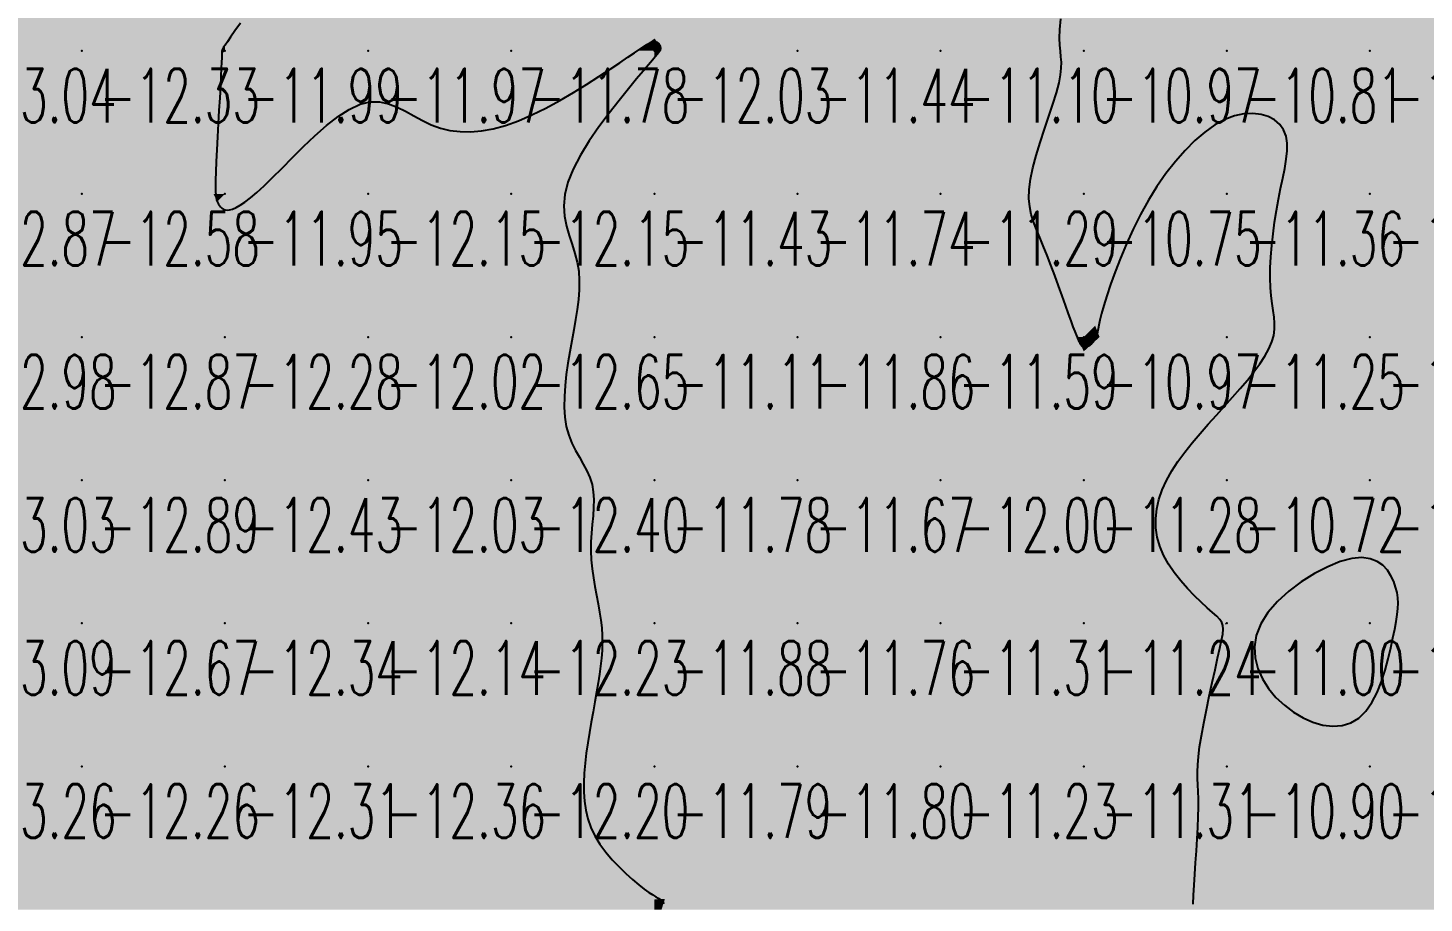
# Model space of a CAD drawing. Header units: millimetres. Extents: x 88261 to 90953, y 390274 to 392322.
# Drawn here: x 89756.5 to 89854, y 391637.7 to 391698.8 of the extents above; entities that cross this region are included whole.
import ezdxf
from ezdxf.enums import TextEntityAlignment as Align

# ---------------------------------------------------------------- set-up
doc = ezdxf.new("R2010")
doc.units = ezdxf.units.MM
doc.header["$LTSCALE"] = 25
for name, color, linetype in [('CN_03_00', 7, 'Continuous'), ('COTEAlt', 7, 'Continuous'), ('TN_COLORIAGE', 7, 'Continuous')]:
    doc.layers.add(name, color=color, linetype=linetype)
doc.styles.add('Simplex 1.0', font='Simplex.shx', dxfattribs={"width": 0.99, "height": 2.5})
doc.styles.get("Standard").update_dxf_attribs({"font": 'times.ttf'})

# ---------------------------------------------------------------- blocks, each defined once
blk = doc.blocks.new('COTE')
at = {"color": 0}
blk.add_point((0, 0), dxfattribs=at)
at = {"layer": 'COTEAlt'}
blk.add_attdef('ALT', text='', height=3.75, dxfattribs=at).set_placement((1.25, -1.25), align=Align.TOP_LEFT)

msp = doc.modelspace()

# ---------------------------------------------------------------- linework, layer by layer
at = {"layer": 'CN_03_00', "flags": 128}
for points, elevation in [([(89837.9, 391637.619), (89837.925, 391638.231), (89837.963, 391638.931), (89838.011, 391639.699), (89838.064, 391640.511), (89838.119, 391641.344), (89838.17, 391642.173), (89838.213, 391642.974), (89838.244, 391643.722), (89838.259, 391644.394), (89838.256, 391644.973), (89838.24, 391645.48), (89838.22, 391645.942), (89838.203, 391646.39), (89838.2, 391646.85), (89838.217, 391647.352), (89838.262, 391647.924), (89838.345, 391648.594), (89838.47, 391649.381), (89838.631, 391650.26), (89838.816, 391651.196), (89839.016, 391652.154), (89839.221, 391653.098), (89839.42, 391653.995), (89839.603, 391654.809), (89839.761, 391655.505), (89839.883, 391656.058), (89839.963, 391656.486), (89839.995, 391656.817), (89839.975, 391657.079), (89839.896, 391657.299), (89839.752, 391657.507), (89839.538, 391657.729), (89839.249, 391657.995), (89838.883, 391658.325), (89838.457, 391658.718), (89837.991, 391659.168), (89837.508, 391659.666), (89837.028, 391660.205), (89836.572, 391660.778), (89836.162, 391661.377), (89835.818, 391661.995), (89835.559, 391662.626), (89835.385, 391663.266), (89835.295, 391663.914), (89835.286, 391664.569), (89835.358, 391665.229), (89835.507, 391665.892), (89835.733, 391666.556), (89836.032, 391667.22), (89836.401, 391667.883), (89836.832, 391668.543), (89837.313, 391669.199), (89837.833, 391669.852), (89838.382, 391670.5), (89838.949, 391671.142), (89839.523, 391671.778), (89840.093, 391672.407), (89840.649, 391673.027), (89841.182, 391673.637), (89841.682, 391674.233), (89842.142, 391674.812), (89842.552, 391675.37), (89842.904, 391675.906), (89843.189, 391676.416), (89843.398, 391676.896), (89843.526, 391677.347), (89843.585, 391677.779), (89843.588, 391678.205), (89843.551, 391678.638), (89843.489, 391679.091), (89843.415, 391679.577), (89843.345, 391680.109), (89843.294, 391680.7), (89843.274, 391681.359), (89843.284, 391682.076), (89843.323, 391682.839), (89843.387, 391683.634), (89843.474, 391684.448), (89843.583, 391685.268), (89843.71, 391686.079), (89843.852, 391686.868), (89844.006, 391687.625), (89844.158, 391688.344), (89844.294, 391689.023), (89844.399, 391689.659), (89844.459, 391690.249), (89844.458, 391690.79), (89844.381, 391691.28), (89844.215, 391691.716), (89843.948, 391692.093), (89843.588, 391692.406), (89843.146, 391692.644), (89842.634, 391692.801), (89842.062, 391692.866), (89841.444, 391692.833), (89840.789, 391692.692), (89840.11, 391692.435), (89839.417, 391692.057), (89838.718, 391691.564), (89838.019, 391690.968), (89837.328, 391690.279), (89836.65, 391689.506), (89835.994, 391688.661), (89835.365, 391687.753), (89834.77, 391686.793), (89834.216, 391685.792), (89833.705, 391684.772), (89833.238, 391683.753), (89832.819, 391682.757), (89832.448, 391681.806), (89832.127, 391680.921), (89831.859, 391680.125), (89831.645, 391679.437), (89831.486, 391678.875), (89831.373, 391678.428), (89831.296, 391678.078), (89831.247, 391677.809), (89831.214, 391677.604), (89831.188, 391677.446), (89831.16, 391677.318), (89831.12, 391677.204), (89831.06, 391677.091), (89830.982, 391676.977), (89830.89, 391676.868), (89830.79, 391676.767), (89830.685, 391676.678), (89830.579, 391676.604), (89830.477, 391676.55), (89830.383, 391676.518), (89830.301, 391676.512), (89830.23, 391676.528), (89830.17, 391676.563), (89830.117, 391676.613), (89830.072, 391676.672), (89830.032, 391676.738), (89829.997, 391676.805), (89829.964, 391676.871), (89829.933, 391676.933), (89829.899, 391677.003), (89829.857, 391677.094), (89829.803, 391677.221), (89829.732, 391677.397), (89829.639, 391677.637), (89829.521, 391677.954), (89829.372, 391678.363), (89829.189, 391678.871), (89828.977, 391679.463), (89828.742, 391680.119), (89828.489, 391680.816), (89828.225, 391681.534), (89827.955, 391682.251), (89827.685, 391682.948), (89827.422, 391683.601), (89827.172, 391684.197), (89826.943, 391684.75), (89826.744, 391685.279), (89826.585, 391685.804), (89826.475, 391686.345), (89826.422, 391686.923), (89826.435, 391687.557), (89826.525, 391688.268), (89826.694, 391689.066), (89826.927, 391689.933), (89827.204, 391690.84), (89827.504, 391691.759), (89827.806, 391692.662), (89828.091, 391693.52), (89828.336, 391694.306), (89828.521, 391694.991), (89828.633, 391695.557), (89828.682, 391696.028), (89828.684, 391696.437), (89828.656, 391696.818), (89828.616, 391697.205), (89828.579, 391697.632), (89828.564, 391698.132), (89828.586, 391698.739), (89828.654, 391699.472)], -11), ([(89771.343, 391699.18), (89770.948, 391698.624), (89770.644, 391698.194), (89770.418, 391697.872), (89770.259, 391697.641), (89770.153, 391697.484), (89770.09, 391697.384), (89770.058, 391697.322), (89770.043, 391697.282), (89770.036, 391697.245), (89770.032, 391697.193), (89770.03, 391697.106), (89770.028, 391696.965), (89770.022, 391696.75), (89770.012, 391696.442), (89769.994, 391696.021), (89769.966, 391695.468), (89769.928, 391694.774), (89769.881, 391693.965), (89769.828, 391693.079), (89769.774, 391692.153), (89769.72, 391691.224), (89769.671, 391690.329), (89769.63, 391689.505), (89769.599, 391688.79), (89769.582, 391688.21), (89769.578, 391687.757), (89769.585, 391687.411), (89769.603, 391687.153), (89769.63, 391686.964), (89769.665, 391686.826), (89769.707, 391686.718), (89769.754, 391686.623), (89769.807, 391686.524), (89769.867, 391686.425), (89769.939, 391686.33), (89770.024, 391686.245), (89770.128, 391686.177), (89770.251, 391686.13), (89770.399, 391686.112), (89770.574, 391686.127), (89770.78, 391686.182), (89771.023, 391686.285), (89771.308, 391686.444), (89771.641, 391686.667), (89772.029, 391686.964), (89772.477, 391687.343), (89772.992, 391687.811), (89773.579, 391688.377), (89774.24, 391689.043), (89774.964, 391689.777), (89775.732, 391690.542), (89776.53, 391691.3), (89777.341, 391692.012), (89778.147, 391692.642), (89778.934, 391693.15), (89779.684, 391693.5), (89780.386, 391693.664), (89781.045, 391693.665), (89781.67, 391693.534), (89782.274, 391693.305), (89782.864, 391693.011), (89783.452, 391692.685), (89784.047, 391692.359), (89784.66, 391692.068), (89785.3, 391691.838), (89785.969, 391691.677), (89786.67, 391691.59), (89787.407, 391691.578), (89788.181, 391691.646), (89788.994, 391691.795), (89789.85, 391692.029), (89790.75, 391692.352), (89791.693, 391692.762), (89792.662, 391693.241), (89793.636, 391693.77), (89794.593, 391694.326), (89795.514, 391694.889), (89796.376, 391695.437), (89797.159, 391695.949), (89797.841, 391696.405), (89798.407, 391696.786), (89798.866, 391697.097), (89799.231, 391697.344), (89799.516, 391697.534), (89799.735, 391697.675), (89799.902, 391697.774), (89800.03, 391697.839), (89800.133, 391697.876), (89800.223, 391697.893), (89800.303, 391697.892), (89800.373, 391697.875), (89800.435, 391697.847), (89800.488, 391697.808), (89800.533, 391697.763), (89800.571, 391697.712), (89800.602, 391697.659), (89800.628, 391697.606), (89800.647, 391697.553), (89800.66, 391697.5), (89800.667, 391697.447), (89800.667, 391697.394), (89800.659, 391697.341), (89800.645, 391697.288), (89800.622, 391697.234), (89800.59, 391697.176), (89800.537, 391697.1), (89800.448, 391696.989), (89800.312, 391696.823), (89800.113, 391696.587), (89799.839, 391696.261), (89799.475, 391695.828), (89799.009, 391695.272), (89798.436, 391694.58), (89797.782, 391693.774), (89797.084, 391692.88), (89796.379, 391691.926), (89795.703, 391690.939), (89795.092, 391689.946), (89794.582, 391688.975), (89794.21, 391688.053), (89794, 391687.201), (89793.934, 391686.414), (89793.981, 391685.682), (89794.111, 391684.994), (89794.294, 391684.339), (89794.501, 391683.706), (89794.7, 391683.084), (89794.861, 391682.462), (89794.961, 391681.832), (89795.002, 391681.189), (89794.992, 391680.532), (89794.94, 391679.86), (89794.854, 391679.171), (89794.742, 391678.462), (89794.614, 391677.733), (89794.476, 391676.981), (89794.339, 391676.206), (89794.21, 391675.418), (89794.098, 391674.627), (89794.012, 391673.842), (89793.96, 391673.075), (89793.952, 391672.336), (89793.995, 391671.634), (89794.099, 391670.981), (89794.267, 391670.384), (89794.487, 391669.835), (89794.741, 391669.323), (89795.01, 391668.837), (89795.278, 391668.367), (89795.527, 391667.901), (89795.738, 391667.429), (89795.894, 391666.939), (89795.984, 391666.424), (89796.015, 391665.884), (89796.004, 391665.322), (89795.963, 391664.741), (89795.908, 391664.145), (89795.853, 391663.537), (89795.813, 391662.92), (89795.803, 391662.297), (89795.832, 391661.671), (89795.896, 391661.045), (89795.986, 391660.423), (89796.093, 391659.806), (89796.208, 391659.199), (89796.322, 391658.604), (89796.426, 391658.023), (89796.511, 391657.461), (89796.57, 391656.917), (89796.602, 391656.387), (89796.609, 391655.863), (89796.593, 391655.337), (89796.555, 391654.802), (89796.496, 391654.251), (89796.419, 391653.675), (89796.325, 391653.068), (89796.215, 391652.425), (89796.095, 391651.75), (89795.968, 391651.052), (89795.84, 391650.336), (89795.715, 391649.611), (89795.599, 391648.884), (89795.496, 391648.163), (89795.41, 391647.454), (89795.348, 391646.764), (89795.315, 391646.093), (89795.317, 391645.439), (89795.362, 391644.801), (89795.456, 391644.178), (89795.606, 391643.569), (89795.818, 391642.972), (89796.098, 391642.385), (89796.451, 391641.81), (89796.861, 391641.251), (89797.311, 391640.717), (89797.784, 391640.214), (89798.261, 391639.751), (89798.726, 391639.334), (89799.16, 391638.97), (89799.545, 391638.668), (89799.869, 391638.431), (89800.133, 391638.253), (89800.344, 391638.123), (89800.508, 391638.031), (89800.632, 391637.967), (89800.721, 391637.922), (89800.783, 391637.885), (89800.823, 391637.846), (89800.849, 391637.795), (89800.872, 391637.727), (89800.906, 391637.636)], -12)]:
    msp.add_lwpolyline(points, dxfattribs=dict(at, elevation=elevation))
for points, elevation in [([(89820.252, 391667.24), (89820.252, 391667.24), (89820.252, 391667.24), (89820.252, 391667.241), (89820.252, 391667.241), (89820.251, 391667.241), (89820.251, 391667.242), (89820.251, 391667.242), (89820.251, 391667.243), (89820.251, 391667.243), (89820.25, 391667.243), (89820.25, 391667.244), (89820.25, 391667.244), (89820.249, 391667.244), (89820.249, 391667.244), (89820.248, 391667.244), (89820.247, 391667.244), (89820.246, 391667.243), (89820.246, 391667.243), (89820.245, 391667.242), (89820.244, 391667.241), (89820.243, 391667.241), (89820.242, 391667.24), (89820.242, 391667.239), (89820.241, 391667.238), (89820.241, 391667.236), (89820.24, 391667.235), (89820.24, 391667.234), (89820.24, 391667.233), (89820.24, 391667.232), (89820.24, 391667.232), (89820.24, 391667.231), (89820.241, 391667.231), (89820.242, 391667.232), (89820.242, 391667.232), (89820.243, 391667.232), (89820.245, 391667.233), (89820.246, 391667.234), (89820.247, 391667.234), (89820.248, 391667.235), (89820.248, 391667.236), (89820.249, 391667.236), (89820.25, 391667.237), (89820.25, 391667.237), (89820.251, 391667.238), (89820.251, 391667.238), (89820.251, 391667.239), (89820.252, 391667.239), (89820.252, 391667.24)], -12), ([(89849.958, 391651.088), (89850.379, 391651.696), (89850.739, 391652.398), (89851.045, 391653.164), (89851.303, 391653.961), (89851.519, 391654.758), (89851.7, 391655.522), (89851.852, 391656.224), (89851.979, 391656.838), (89852.081, 391657.372), (89852.155, 391657.842), (89852.201, 391658.262), (89852.214, 391658.649), (89852.193, 391659.018), (89852.136, 391659.383), (89852.04, 391659.761), (89851.903, 391660.16), (89851.715, 391660.564), (89851.467, 391660.949), (89851.149, 391661.29), (89850.751, 391661.566), (89850.264, 391661.753), (89849.677, 391661.826), (89848.982, 391661.763), (89848.176, 391661.547), (89847.292, 391661.191), (89846.37, 391660.714), (89845.45, 391660.135), (89844.574, 391659.474), (89843.782, 391658.75), (89843.114, 391657.982), (89842.611, 391657.191), (89842.303, 391656.394), (89842.181, 391655.602), (89842.225, 391654.825), (89842.416, 391654.072), (89842.735, 391653.355), (89843.163, 391652.681), (89843.679, 391652.062), (89844.265, 391651.507), (89844.902, 391651.026), (89845.573, 391650.629), (89846.264, 391650.327), (89846.959, 391650.13), (89847.643, 391650.049), (89848.299, 391650.094), (89848.914, 391650.277), (89849.47, 391650.607), (89849.958, 391651.088)], -11)]:
    msp.add_lwpolyline(points, close=True, dxfattribs=dict(at, elevation=elevation))
at = {"layer": 'TN_COLORIAGE', "color": 211}
for points in [[(89750.249, 391698.546, -12.288), (89750.772, 391697.763, -12.288), (89750.249, 391707.239, -12.288), (89760.249, 391707.239, -12.288)], [(89750.803, 391697.239, -12.288), (89750.772, 391697.763, -12.288), (89760.249, 391697.239, -12.288), (89760.249, 391707.239, -12.288)], [(89760.249, 391707.239, -12.214), (89760.249, 391697.239, -12.214), (89770.249, 391707.239, -12.214)], [(89760.249, 391697.239, -12), (89769.979, 391697.239, -12), (89770.249, 391707.239, -12), (89770.249, 391697.65, -12)], [(89777.086, 391707.239, -12.214), (89770.249, 391697.65, -12.214), (89770.249, 391707.239, -12.214)], [(89800.249, 391698.091, -12.027), (89799.137, 391697.239, -12.027), (89800.249, 391697.239, -12.027)], [(89800.665, 391697.656, -12.027), (89800.249, 391698.091, -12.027), (89800.249, 391697.239, -12.027)], [(89800.665, 391697.656, -12.027), (89800.705, 391697.239, -12.027), (89800.249, 391697.239, -12.027)], [(89750.249, 391694.939, -12.33), (89750.803, 391697.239, -12.33), (89750.249, 391687.239, -12.33), (89760.249, 391697.239, -12.33)], [(89750.249, 391687.239, -12.33), (89760.249, 391687.239, -12.33), (89760.249, 391697.239, -12.33)], [(89760.249, 391687.239, -12), (89770.092, 391697.083, -12), (89760.249, 391697.239, -12), (89769.979, 391697.239, -12)], [(89769.449, 391687.239, -12.576), (89770.092, 391697.083, -12.576), (89760.249, 391687.239, -12.576)], [(89790.249, 391687.239, -12), (89790.249, 391691.379, -12), (89800.249, 391697.239, -12), (89799.137, 391697.239, -12)], [(89790.249, 391687.239, -12), (89792.357, 391687.239, -12), (89800.249, 391697.239, -12), (89800.249, 391696.788, -12)], [(89800.249, 391696.788, -12.027), (89800.705, 391697.239, -12.027), (89800.249, 391697.239, -12.027)], [(89772.744, 391687.239, -12.151), (89780.249, 391695.601, -12.151), (89780.249, 391687.239, -12.151)], [(89784.366, 391691.357, -12.151), (89780.249, 391695.601, -12.151), (89780.249, 391687.239, -12.151)], [(89790.249, 391687.239, -12), (89790.249, 391691.379, -12), (89780.249, 391687.239, -12), (89784.366, 391691.357, -12)], [(89750.249, 391687.239, -12.576), (89750.249, 391677.239, -12.576), (89760.249, 391687.239, -12.576)], [(89750.249, 391677.239, -12.576), (89760.249, 391677.239, -12.576), (89760.249, 391687.239, -12.576)], [(89760.249, 391677.239, -12), (89769.707, 391686.697, -12), (89760.249, 391687.239, -12), (89769.449, 391687.239, -12)], [(89760.249, 391677.239, -12), (89769.707, 391686.697, -12), (89770.249, 391677.239, -12), (89770.249, 391685.706, -12)], [(89770.249, 391677.239, -12), (89770.249, 391685.706, -12), (89780.249, 391687.239, -12), (89772.744, 391687.239, -12)], [(89770.249, 391677.239, -12.151), (89780.249, 391677.239, -12.151), (89780.249, 391687.239, -12.151)], [(89780.249, 391687.239, -12.152), (89780.249, 391677.239, -12.152), (89790.249, 391687.239, -12.152)], [(89780.249, 391677.239, -12.152), (89790.249, 391677.239, -12.152), (89790.249, 391687.239, -12.152)], [(89790.249, 391677.239, -12), (89795.583, 391682.573, -12), (89790.249, 391687.239, -12), (89792.357, 391687.239, -12)], [(89794.478, 391677.239, -12.651), (89795.583, 391682.573, -12.651), (89790.249, 391677.239, -12.651)], [(89750.249, 391673.155, -12.874), (89752.088, 391669.079, -12.874), (89750.249, 391677.239, -12.874), (89760.249, 391677.239, -12.874)], [(89752.373, 391667.239, -12.874), (89752.088, 391669.079, -12.874), (89760.249, 391667.239, -12.874), (89760.249, 391677.239, -12.874)], [(89760.249, 391677.239, -12.277), (89760.249, 391667.239, -12.277), (89770.249, 391677.239, -12.277)], [(89760.249, 391667.239, -12.277), (89770.249, 391667.239, -12.277), (89770.249, 391677.239, -12.277)], [(89770.249, 391677.239, -12.017), (89770.249, 391667.239, -12.017), (89780.249, 391677.239, -12.017)], [(89770.249, 391667.239, -12.017), (89780.249, 391667.239, -12.017), (89780.249, 391677.239, -12.017)], [(89780.249, 391677.239, -12.651), (89780.249, 391667.239, -12.651), (89790.249, 391677.239, -12.651)], [(89780.249, 391667.239, -12.651), (89790.249, 391667.239, -12.651), (89790.249, 391677.239, -12.651)], [(89790.249, 391677.239, -12), (89794.478, 391677.239, -12), (89790.249, 391667.239, -12), (89793.362, 391670.352, -12)], [(89793.362, 391670.352, -12.401), (89796.668, 391667.239, -12.401), (89790.249, 391667.239, -12.401)], [(89754.815, 391661.805, -12.671), (89752.364, 391657.239, -12.671), (89760.249, 391667.239, -12.671), (89760.249, 391657.239, -12.671)], [(89752.373, 391667.239, -12.895), (89754.815, 391661.805, -12.895), (89760.249, 391667.239, -12.895)], [(89760.249, 391667.239, -12.434), (89760.249, 391657.239, -12.434), (89770.249, 391667.239, -12.434)], [(89760.249, 391657.239, -12.434), (89770.249, 391657.239, -12.434), (89770.249, 391667.239, -12.434)], [(89770.249, 391667.239, -12.03), (89770.249, 391657.239, -12.03), (89780.249, 391667.239, -12.03)], [(89770.249, 391657.239, -12.03), (89780.249, 391657.239, -12.03), (89780.249, 391667.239, -12.03)], [(89780.249, 391657.239, -12.401), (89790.249, 391657.239, -12.401), (89790.249, 391667.239, -12.401)], [(89780.249, 391667.239, -12.401), (89780.249, 391657.239, -12.401), (89790.249, 391667.239, -12.401)], [(89790.249, 391667.239, -12), (89796.668, 391667.239, -12), (89790.249, 391657.239, -12), (89795.335, 391662.325, -12)], [(89820.249, 391667.236, -12), (89820.238, 391667.228, -12), (89820.249, 391667.239, -12)], [(89820.241, 391667.239, -12), (89820.238, 391667.228, -12), (89820.249, 391667.239, -12)], [(89820.249, 391667.246, -12), (89820.241, 391667.239, -12), (89820.249, 391667.239, -12)], [(89820.251, 391667.242, -12), (89820.249, 391667.246, -12), (89820.249, 391667.239, -12)], [(89820.251, 391667.242, -12), (89820.252, 391667.239, -12), (89820.249, 391667.239, -12)], [(89820.252, 391667.239, -12), (89820.249, 391667.236, -12), (89820.249, 391667.239, -12)], [(89795.335, 391662.325, -12.232), (89796.81, 391657.239, -12.232), (89790.249, 391657.239, -12.232)], [(89752.364, 391657.239, -12.671), (89754.655, 391651.646, -12.671), (89760.249, 391657.239, -12.671)], [(89754.655, 391651.646, -12.264), (89752.856, 391647.239, -12.264), (89760.249, 391657.239, -12.264), (89760.249, 391647.239, -12.264)], [(89760.249, 391647.239, -12.34), (89770.249, 391647.239, -12.34), (89770.249, 391657.239, -12.34)], [(89760.249, 391657.239, -12.34), (89760.249, 391647.239, -12.34), (89770.249, 391657.239, -12.34)], [(89770.249, 391647.239, -12.144), (89780.249, 391647.239, -12.144), (89780.249, 391657.239, -12.144)], [(89770.249, 391657.239, -12.144), (89770.249, 391647.239, -12.144), (89780.249, 391657.239, -12.144)], [(89780.249, 391647.239, -12.232), (89790.249, 391647.239, -12.232), (89790.249, 391657.239, -12.232)], [(89780.249, 391657.239, -12.232), (89780.249, 391647.239, -12.232), (89790.249, 391657.239, -12.232)], [(89790.249, 391657.239, -12), (89796.81, 391657.239, -12), (89790.249, 391647.239, -12), (89796.492, 391653.483, -12)], [(89795.169, 391647.239, -12.202), (89796.492, 391653.483, -12.202), (89790.249, 391647.239, -12.202)], [(89752.856, 391647.239, -12.264), (89752.909, 391639.9, -12.264), (89760.249, 391647.239, -12.264)], [(89753.523, 391637.239, -12.264), (89752.909, 391639.9, -12.264), (89760.249, 391637.239, -12.264), (89760.249, 391647.239, -12.264)], [(89760.249, 391647.239, -12.306), (89760.249, 391637.239, -12.306), (89770.249, 391647.239, -12.306)], [(89760.249, 391637.239, -12.306), (89770.249, 391637.239, -12.306), (89770.249, 391647.239, -12.306)], [(89770.249, 391647.239, -12.355), (89770.249, 391637.239, -12.355), (89780.249, 391647.239, -12.355)], [(89770.249, 391637.239, -12.355), (89780.249, 391637.239, -12.355), (89780.249, 391647.239, -12.355)], [(89780.249, 391647.239, -12.202), (89780.249, 391637.239, -12.202), (89790.249, 391647.239, -12.202)], [(89780.249, 391637.239, -12.202), (89790.249, 391637.239, -12.202), (89790.249, 391647.239, -12.202)], [(89790.249, 391637.239, -12), (89795.293, 391642.284, -12), (89790.249, 391647.239, -12), (89795.169, 391647.239, -12)], [(89790.249, 391637.239, -12), (89795.293, 391642.284, -12), (89800.249, 391637.239, -12), (89800.249, 391637.937, -12)], [(89800.249, 391637.937, -12.016), (89800.984, 391637.974, -12.016), (89800.249, 391637.239, -12.016)], [(89800.753, 391637.239, -12.016), (89800.984, 391637.974, -12.016), (89800.249, 391637.239, -12.016)]]:
    msp.add_solid(points, dxfattribs=at)
at = {"layer": 'TN_COLORIAGE', "color": 201}
for points in [[(89770.249, 391697.65, -11.901), (89777.086, 391707.239, -11.901), (89770.249, 391697.239, -11.901), (89780.249, 391707.239, -11.901)], [(89770.249, 391697.239, -11.901), (89780.249, 391697.239, -11.901), (89780.249, 391707.239, -11.901)], [(89780.249, 391707.239, -11.784), (89780.249, 391697.239, -11.784), (89790.249, 391707.239, -11.784)], [(89780.249, 391697.239, -11.784), (89790.249, 391697.239, -11.784), (89790.249, 391707.239, -11.784)], [(89799.137, 391697.239, -11.711), (89800.249, 391698.091, -11.711), (89790.249, 391697.239, -11.711), (89800.249, 391707.239, -11.711)], [(89790.249, 391707.239, -11.711), (89790.249, 391697.239, -11.711), (89800.249, 391707.239, -11.711)], [(89800.249, 391698.091, -11.38), (89800.665, 391697.656, -11.38), (89800.249, 391707.239, -11.38), (89810.249, 391707.239, -11.38)], [(89800.705, 391697.239, -11.38), (89800.665, 391697.656, -11.38), (89810.249, 391697.239, -11.38), (89810.249, 391707.239, -11.38)], [(89810.249, 391697.239, -11), (89817.082, 391704.073, -11), (89810.249, 391707.239, -11), (89816.775, 391707.239, -11)], [(89820.249, 391700.435, -11.095), (89830.118, 391707.108, -11.095), (89820.249, 391697.239, -11.095)], [(89828.005, 391697.239, -11.095), (89830.118, 391707.108, -11.095), (89820.249, 391697.239, -11.095)], [(89810.249, 391697.239, -11), (89817.082, 391704.073, -11), (89820.249, 391697.239, -11), (89820.249, 391700.435, -11)], [(89770.249, 391697.65, -11.991), (89769.979, 391697.239, -11.991), (89770.249, 391697.239, -11.991)], [(89770.092, 391697.083, -11.95), (89769.449, 391687.239, -11.95), (89770.249, 391697.239, -11.95), (89770.249, 391687.239, -11.95)], [(89769.979, 391697.239, -11.991), (89770.092, 391697.083, -11.991), (89770.249, 391697.239, -11.991)], [(89770.249, 391697.239, -11.97), (89770.249, 391687.239, -11.97), (89780.249, 391697.239, -11.97)], [(89780.249, 391695.601, -11.95), (89772.744, 391687.239, -11.95), (89780.249, 391697.239, -11.95), (89770.249, 391687.239, -11.95)], [(89780.249, 391695.601, -11.785), (89784.366, 391691.357, -11.785), (89780.249, 391697.239, -11.785), (89790.249, 391697.239, -11.785)], [(89784.366, 391691.357, -11.785), (89790.249, 391691.379, -11.785), (89790.249, 391697.239, -11.785)], [(89799.137, 391697.239, -11.785), (89790.249, 391691.379, -11.785), (89790.249, 391697.239, -11.785)], [(89800.249, 391696.788, -11.431), (89792.357, 391687.239, -11.431), (89800.249, 391687.239, -11.431)], [(89800.705, 391697.239, -11.431), (89800.249, 391696.788, -11.431), (89810.249, 391697.239, -11.431), (89800.249, 391687.239, -11.431)], [(89800.249, 391687.239, -11.437), (89810.249, 391687.239, -11.437), (89810.249, 391697.239, -11.437)], [(89810.249, 391697.239, -11.095), (89810.249, 391687.239, -11.095), (89820.249, 391697.239, -11.095)], [(89810.249, 391687.239, -11.095), (89820.249, 391687.239, -11.095), (89820.249, 391697.239, -11.095)], [(89820.249, 391687.239, -11), (89829.376, 391696.366, -11), (89820.249, 391697.239, -11), (89828.005, 391697.239, -11)], [(89825.62, 391687.239, -11.287), (89829.376, 391696.366, -11.287), (89820.249, 391687.239, -11.287)], [(89834.332, 391687.239, -11.359), (89840.249, 391693.762, -11.359), (89840.249, 391687.239, -11.359)], [(89845.333, 391692.323, -11.359), (89840.249, 391693.762, -11.359), (89840.249, 391687.239, -11.359)], [(89843.71, 391687.239, -11.359), (89845.333, 391692.323, -11.359), (89840.249, 391687.239, -11.359)], [(89769.449, 391687.239, -11.95), (89769.707, 391686.697, -11.95), (89770.249, 391687.239, -11.95)], [(89770.249, 391685.706, -11.95), (89769.707, 391686.697, -11.95), (89770.249, 391687.239, -11.95)], [(89772.744, 391687.239, -11.95), (89770.249, 391685.706, -11.95), (89770.249, 391687.239, -11.95)], [(89792.357, 391687.239, -11.431), (89795.583, 391682.573, -11.431), (89800.249, 391687.239, -11.431)], [(89795.583, 391682.573, -11.112), (89794.478, 391677.239, -11.112), (89800.249, 391687.239, -11.112), (89800.249, 391677.239, -11.112)], [(89800.249, 391687.239, -11.738), (89800.249, 391677.239, -11.738), (89810.249, 391687.239, -11.738)], [(89800.249, 391677.239, -11.738), (89810.249, 391677.239, -11.738), (89810.249, 391687.239, -11.738)], [(89810.249, 391687.239, -11.287), (89810.249, 391677.239, -11.287), (89820.249, 391687.239, -11.287)], [(89810.249, 391677.239, -11.287), (89820.249, 391677.239, -11.287), (89820.249, 391687.239, -11.287)], [(89820.249, 391677.239, -11), (89827.291, 391684.282, -11), (89820.249, 391687.239, -11), (89825.62, 391687.239, -11)], [(89840.249, 391687.239, -11), (89831.046, 391678.036, -11), (89840.249, 391677.239, -11), (89831.356, 391677.239, -11)], [(89834.332, 391687.239, -11.359), (89831.046, 391678.036, -11.359), (89840.249, 391687.239, -11.359)], [(89840.249, 391687.239, -11), (89843.71, 391687.239, -11), (89840.249, 391677.239, -11), (89842.939, 391679.93, -11)], [(89827.291, 391684.282, -11.589), (89829.748, 391677.239, -11.589), (89820.249, 391677.239, -11.589)], [(89842.939, 391679.93, -11.249), (89844.3, 391677.239, -11.249), (89840.249, 391677.239, -11.249)], [(89793.362, 391670.352, -11.112), (89794.478, 391677.239, -11.112), (89800.249, 391677.239, -11.112)], [(89796.668, 391667.239, -11.112), (89793.362, 391670.352, -11.112), (89800.249, 391667.239, -11.112), (89800.249, 391677.239, -11.112)], [(89800.249, 391667.239, -11.862), (89810.249, 391667.239, -11.862), (89810.249, 391677.239, -11.862)], [(89800.249, 391677.239, -11.862), (89800.249, 391667.239, -11.862), (89810.249, 391677.239, -11.862)], [(89820.241, 391667.239, -11.589), (89820.249, 391667.246, -11.589), (89810.249, 391667.239, -11.589), (89820.249, 391677.239, -11.589)], [(89810.249, 391677.239, -11.589), (89810.249, 391667.239, -11.589), (89820.249, 391677.239, -11.589)], [(89820.249, 391667.246, -11), (89820.251, 391667.242, -11), (89820.249, 391677.239, -11), (89829.948, 391676.938, -11)], [(89829.948, 391676.938, -11.589), (89829.748, 391677.239, -11.589), (89820.249, 391677.239, -11.589)], [(89820.252, 391667.239, -11), (89820.251, 391667.242, -11), (89830.249, 391667.239, -11), (89829.948, 391676.938, -11)], [(89829.948, 391676.938, -11.278), (89830.249, 391676.233, -11.278), (89830.249, 391667.239, -11.278)], [(89830.249, 391667.239, -11), (89830.249, 391676.233, -11), (89840.249, 391677.239, -11), (89831.356, 391677.239, -11)], [(89830.249, 391667.239, -11), (89835.265, 391667.239, -11), (89840.249, 391677.239, -11), (89840.249, 391672.49, -11)], [(89844.3, 391677.239, -11.249), (89840.249, 391672.49, -11.249), (89840.249, 391677.239, -11.249)], [(89795.335, 391662.325, -11.776), (89796.668, 391667.239, -11.776), (89800.249, 391667.239, -11.776)], [(89796.81, 391657.239, -11.776), (89795.335, 391662.325, -11.776), (89800.249, 391657.239, -11.776), (89800.249, 391667.239, -11.776)], [(89800.249, 391667.239, -11.672), (89800.249, 391657.239, -11.672), (89810.249, 391667.239, -11.672)], [(89800.249, 391657.239, -11.672), (89810.249, 391657.239, -11.672), (89810.249, 391667.239, -11.672)], [(89820.238, 391667.228, -11.672), (89820.241, 391667.239, -11.672), (89810.249, 391657.239, -11.672), (89810.249, 391667.239, -11.672)], [(89820.238, 391667.228, -11.313), (89820.249, 391667.236, -11.313), (89810.249, 391657.239, -11.313), (89820.249, 391657.239, -11.313)], [(89820.249, 391667.236, -11.278), (89820.252, 391667.239, -11.278), (89820.249, 391657.239, -11.278), (89830.249, 391667.239, -11.278)], [(89820.249, 391657.239, -11.278), (89830.249, 391657.239, -11.278), (89830.249, 391667.239, -11.278)], [(89830.249, 391667.239, -11), (89835.265, 391667.239, -11), (89830.249, 391657.239, -11), (89834.882, 391661.873, -11)], [(89850.249, 391663.468, -11.182), (89840.421, 391657.239, -11.182), (89850.249, 391657.239, -11.182)], [(89852.474, 391659.465, -11.182), (89850.249, 391663.468, -11.182), (89850.249, 391657.239, -11.182)], [(89834.882, 391661.873, -11.238), (89840.116, 391657.239, -11.238), (89830.249, 391657.239, -11.238)], [(89852.097, 391657.239, -11.182), (89852.474, 391659.465, -11.182), (89850.249, 391657.239, -11.182)], [(89796.492, 391653.483, -11.792), (89795.169, 391647.239, -11.792), (89800.249, 391657.239, -11.792), (89800.249, 391647.239, -11.792)], [(89796.492, 391653.483, -11.879), (89796.81, 391657.239, -11.879), (89800.249, 391657.239, -11.879)], [(89800.249, 391657.239, -11.764), (89800.249, 391647.239, -11.764), (89810.249, 391657.239, -11.764)], [(89800.249, 391647.239, -11.764), (89810.249, 391647.239, -11.764), (89810.249, 391657.239, -11.764)], [(89810.249, 391657.239, -11.313), (89810.249, 391647.239, -11.313), (89820.249, 391657.239, -11.313)], [(89810.249, 391647.239, -11.313), (89820.249, 391647.239, -11.313), (89820.249, 391657.239, -11.313)], [(89820.249, 391657.239, -11.238), (89820.249, 391647.239, -11.238), (89830.249, 391657.239, -11.238)], [(89820.249, 391647.239, -11.238), (89830.249, 391647.239, -11.238), (89830.249, 391657.239, -11.238)], [(89830.249, 391647.239, -11), (89840.147, 391657.137, -11), (89830.249, 391657.239, -11), (89840.116, 391657.239, -11)], [(89837.861, 391647.239, -11.31), (89840.147, 391657.137, -11.31), (89830.249, 391647.239, -11.31)], [(89843.73, 391650.721, -11.182), (89840.421, 391657.239, -11.182), (89850.249, 391657.239, -11.182)], [(89843.73, 391650.721, -11.182), (89850.249, 391648.92, -11.182), (89850.249, 391657.239, -11.182)], [(89852.097, 391657.239, -11.182), (89850.249, 391648.92, -11.182), (89850.249, 391657.239, -11.182)], [(89795.169, 391647.239, -11.792), (89795.293, 391642.284, -11.792), (89800.249, 391647.239, -11.792)], [(89800.249, 391637.937, -11.792), (89795.293, 391642.284, -11.792), (89800.249, 391647.239, -11.792)], [(89800.984, 391637.974, -11.792), (89800.249, 391637.937, -11.792), (89810.249, 391647.239, -11.792), (89800.249, 391647.239, -11.792)], [(89800.984, 391637.974, -11.706), (89800.753, 391637.239, -11.706), (89810.249, 391647.239, -11.706), (89810.249, 391637.239, -11.706)], [(89810.249, 391647.239, -11.228), (89810.249, 391637.239, -11.228), (89820.249, 391647.239, -11.228)], [(89810.249, 391637.239, -11.228), (89820.249, 391637.239, -11.228), (89820.249, 391647.239, -11.228)], [(89820.249, 391647.239, -11.31), (89820.249, 391637.239, -11.31), (89830.249, 391647.239, -11.31)], [(89820.249, 391637.239, -11.31), (89830.249, 391637.239, -11.31), (89830.249, 391647.239, -11.31)], [(89830.249, 391637.239, -11), (89838.48, 391645.471, -11), (89830.249, 391647.239, -11), (89837.861, 391647.239, -11)], [(89837.775, 391637.239, -11.453), (89838.48, 391645.471, -11.453), (89830.249, 391637.239, -11.453)]]:
    msp.add_solid(points, dxfattribs=at)
at = {"layer": 'TN_COLORIAGE', "color": 191}
for points in [[(89830.118, 391707.108, -10.973), (89828.005, 391697.239, -10.973), (89830.249, 391707.239, -10.973), (89830.249, 391697.239, -10.973)], [(89830.388, 391707.239, -10.973), (89832.597, 391699.587, -10.973), (89830.249, 391707.239, -10.973), (89830.249, 391697.239, -10.973)], [(89840.249, 391697.239, -10.651), (89850.249, 391697.239, -10.651), (89850.249, 391707.239, -10.651)], [(89840.249, 391704.05, -10.651), (89842.289, 391707.239, -10.651), (89840.249, 391697.239, -10.651), (89850.249, 391707.239, -10.651)], [(89850.249, 391697.239, -10.322), (89860.249, 391697.239, -10.322), (89860.249, 391707.239, -10.322)], [(89850.249, 391707.239, -10.322), (89850.249, 391697.239, -10.322), (89860.249, 391707.239, -10.322)], [(89832.597, 391699.587, -10.809), (89840.249, 391704.05, -10.809), (89830.249, 391697.239, -10.809), (89840.249, 391697.239, -10.809)], [(89829.376, 391696.366, -10.752), (89825.62, 391687.239, -10.752), (89830.249, 391697.239, -10.752), (89830.249, 391687.239, -10.752)], [(89828.005, 391697.239, -10.973), (89829.376, 391696.366, -10.973), (89830.249, 391697.239, -10.973)], [(89840.249, 391693.762, -10.752), (89834.332, 391687.239, -10.752), (89840.249, 391697.239, -10.752), (89830.249, 391687.239, -10.752)], [(89830.249, 391697.239, -10.809), (89830.249, 391687.239, -10.809), (89840.249, 391697.239, -10.809)], [(89840.249, 391693.762, -10.653), (89845.333, 391692.323, -10.653), (89840.249, 391697.239, -10.653), (89850.249, 391697.239, -10.653)], [(89845.333, 391692.323, -10.322), (89843.71, 391687.239, -10.322), (89850.249, 391697.239, -10.322), (89850.249, 391687.239, -10.322)], [(89860.249, 391692.42, -10.322), (89857.418, 391687.239, -10.322), (89860.249, 391697.239, -10.322), (89850.249, 391687.239, -10.322)], [(89850.249, 391697.239, -10.751), (89850.249, 391687.239, -10.751), (89860.249, 391697.239, -10.751)], [(89825.62, 391687.239, -10.752), (89827.291, 391684.282, -10.752), (89830.249, 391687.239, -10.752)], [(89829.748, 391677.239, -10.752), (89827.291, 391684.282, -10.752), (89830.249, 391677.239, -10.752), (89830.249, 391687.239, -10.752)], [(89831.046, 391678.036, -10.752), (89834.332, 391687.239, -10.752), (89830.249, 391677.239, -10.752), (89830.249, 391687.239, -10.752)], [(89842.939, 391679.93, -10.322), (89843.71, 391687.239, -10.322), (89850.249, 391687.239, -10.322)], [(89844.3, 391677.239, -10.322), (89842.939, 391679.93, -10.322), (89850.249, 391677.239, -10.322), (89850.249, 391687.239, -10.322)], [(89856.028, 391683.018, -10.322), (89857.418, 391687.239, -10.322), (89850.249, 391677.239, -10.322), (89850.249, 391687.239, -10.322)], [(89860.249, 391682.344, -10.634), (89856.028, 391683.018, -10.634), (89860.249, 391677.239, -10.634), (89850.249, 391677.239, -10.634)], [(89831.356, 391677.239, -10.969), (89831.046, 391678.036, -10.969), (89830.249, 391677.239, -10.969)], [(89829.748, 391677.239, -10.969), (89829.948, 391676.938, -10.969), (89830.249, 391677.239, -10.969)], [(89830.249, 391676.233, -10.969), (89829.948, 391676.938, -10.969), (89830.249, 391677.239, -10.969)], [(89831.356, 391677.239, -10.969), (89830.249, 391676.233, -10.969), (89830.249, 391677.239, -10.969)], [(89840.249, 391672.49, -10.634), (89844.3, 391677.239, -10.634), (89840.249, 391667.239, -10.634), (89850.249, 391677.239, -10.634)], [(89840.249, 391667.239, -10.634), (89850.249, 391667.239, -10.634), (89850.249, 391677.239, -10.634)], [(89850.249, 391677.239, -10.721), (89850.249, 391667.239, -10.721), (89860.249, 391677.239, -10.721)], [(89850.249, 391667.239, -10.721), (89860.249, 391667.239, -10.721), (89860.249, 391677.239, -10.721)], [(89840.249, 391672.49, -10.724), (89835.265, 391667.239, -10.724), (89840.249, 391667.239, -10.724)], [(89834.882, 391661.873, -10.724), (89835.265, 391667.239, -10.724), (89840.249, 391667.239, -10.724)], [(89840.116, 391657.239, -10.724), (89834.882, 391661.873, -10.724), (89840.249, 391657.239, -10.724), (89840.249, 391667.239, -10.724)], [(89840.249, 391667.239, -10.89), (89840.249, 391657.239, -10.89), (89850.249, 391667.239, -10.89)], [(89840.421, 391657.239, -10.89), (89850.249, 391663.468, -10.89), (89840.249, 391657.239, -10.89), (89850.249, 391667.239, -10.89)], [(89850.249, 391663.468, -10.363), (89852.474, 391659.465, -10.363), (89850.249, 391667.239, -10.363), (89860.249, 391667.239, -10.363)], [(89852.474, 391659.465, -10.196), (89852.097, 391657.239, -10.196), (89860.249, 391667.239, -10.196), (89860.249, 391657.239, -10.196)], [(89840.147, 391657.137, -10.903), (89837.861, 391647.239, -10.903), (89840.249, 391657.239, -10.903), (89840.249, 391647.239, -10.903)], [(89840.116, 391657.239, -10.997), (89840.147, 391657.137, -10.997), (89840.249, 391657.239, -10.997)], [(89840.421, 391657.239, -10.903), (89843.73, 391650.721, -10.903), (89840.249, 391657.239, -10.903), (89840.249, 391647.239, -10.903)], [(89850.249, 391648.92, -10.196), (89852.097, 391657.239, -10.196), (89850.249, 391647.239, -10.196), (89860.249, 391657.239, -10.196)], [(89850.249, 391647.239, -10.196), (89860.249, 391647.239, -10.196), (89860.249, 391657.239, -10.196)], [(89850.249, 391648.92, -10.903), (89843.73, 391650.721, -10.903), (89850.249, 391647.239, -10.903), (89840.249, 391647.239, -10.903)], [(89838.48, 391645.471, -10.851), (89837.775, 391637.239, -10.851), (89840.249, 391647.239, -10.851), (89840.249, 391637.239, -10.851)], [(89837.861, 391647.239, -10.903), (89838.48, 391645.471, -10.903), (89840.249, 391647.239, -10.903)], [(89840.249, 391647.239, -10.963), (89840.249, 391637.239, -10.963), (89850.249, 391647.239, -10.963)], [(89840.249, 391637.239, -10.963), (89850.249, 391637.239, -10.963), (89850.249, 391647.239, -10.963)], [(89850.249, 391647.239, -10.648), (89850.249, 391637.239, -10.648), (89860.249, 391647.239, -10.648)], [(89850.249, 391637.239, -10.648), (89860.249, 391637.239, -10.648), (89860.249, 391647.239, -10.648)]]:
    msp.add_solid(points, dxfattribs=at)

# ---------------------------------------------------------------- block references
at = {"layer": 'COTEAlt'}
ref = msp.add_blockref('COTE', (89750.249, 391697.239), dxfattribs=at)
ref.add_attrib('ALT', '-13.04', dxfattribs={"height": 3.75, "style": 'Simplex 1.0', "width": 0.6}).set_placement((89751.499, 391695.989), align=Align.TOP_LEFT)
ref = msp.add_blockref('COTE', (89760.249, 391697.239), dxfattribs=at)
ref.add_attrib('ALT', '-12.33', dxfattribs={"height": 3.75, "style": 'Simplex 1.0', "width": 0.6}).set_placement((89761.499, 391695.989), align=Align.TOP_LEFT)
ref = msp.add_blockref('COTE', (89770.249, 391697.239), dxfattribs=at)
ref.add_attrib('ALT', '-11.99', dxfattribs={"height": 3.75, "style": 'Simplex 1.0', "width": 0.6}).set_placement((89771.499, 391695.989), align=Align.TOP_LEFT)
ref = msp.add_blockref('COTE', (89780.249, 391697.239), dxfattribs=at)
ref.add_attrib('ALT', '-11.97', dxfattribs={"height": 3.75, "style": 'Simplex 1.0', "width": 0.6}).set_placement((89781.499, 391695.989), align=Align.TOP_LEFT)
ref = msp.add_blockref('COTE', (89790.249, 391697.239), dxfattribs=at)
ref.add_attrib('ALT', '-11.78', dxfattribs={"height": 3.75, "style": 'Simplex 1.0', "width": 0.6}).set_placement((89791.499, 391695.989), align=Align.TOP_LEFT)
ref = msp.add_blockref('COTE', (89800.249, 391697.239), dxfattribs=at)
ref.add_attrib('ALT', '-12.03', dxfattribs={"height": 3.75, "style": 'Simplex 1.0', "width": 0.6}).set_placement((89801.499, 391695.989), align=Align.TOP_LEFT)
ref = msp.add_blockref('COTE', (89810.249, 391697.239), dxfattribs=at)
ref.add_attrib('ALT', '-11.44', dxfattribs={"height": 3.75, "style": 'Simplex 1.0', "width": 0.6}).set_placement((89811.499, 391695.989), align=Align.TOP_LEFT)
ref = msp.add_blockref('COTE', (89820.249, 391697.239), dxfattribs=at)
ref.add_attrib('ALT', '-11.10', dxfattribs={"height": 3.75, "style": 'Simplex 1.0', "width": 0.6}).set_placement((89821.499, 391695.989), align=Align.TOP_LEFT)
ref = msp.add_blockref('COTE', (89830.249, 391697.239), dxfattribs=at)
ref.add_attrib('ALT', '-10.97', dxfattribs={"height": 3.75, "style": 'Simplex 1.0', "width": 0.6}).set_placement((89831.499, 391695.989), align=Align.TOP_LEFT)
ref = msp.add_blockref('COTE', (89840.249, 391697.239), dxfattribs=at)
ref.add_attrib('ALT', '-10.81', dxfattribs={"height": 3.75, "style": 'Simplex 1.0', "width": 0.6}).set_placement((89841.499, 391695.989), align=Align.TOP_LEFT)
ref = msp.add_blockref('COTE', (89850.249, 391697.239), dxfattribs=at)
ref.add_attrib('ALT', '-10.65', dxfattribs={"height": 3.75, "style": 'Simplex 1.0', "width": 0.6}).set_placement((89851.499, 391695.989), align=Align.TOP_LEFT)
ref = msp.add_blockref('COTE', (89750.249, 391687.239), dxfattribs=at)
ref.add_attrib('ALT', '-12.87', dxfattribs={"height": 3.75, "style": 'Simplex 1.0', "width": 0.6}).set_placement((89751.499, 391685.989), align=Align.TOP_LEFT)
ref = msp.add_blockref('COTE', (89760.249, 391687.239), dxfattribs=at)
ref.add_attrib('ALT', '-12.58', dxfattribs={"height": 3.75, "style": 'Simplex 1.0', "width": 0.6}).set_placement((89761.499, 391685.989), align=Align.TOP_LEFT)
ref = msp.add_blockref('COTE', (89770.249, 391687.239), dxfattribs=at)
ref.add_attrib('ALT', '-11.95', dxfattribs={"height": 3.75, "style": 'Simplex 1.0', "width": 0.6}).set_placement((89771.499, 391685.989), align=Align.TOP_LEFT)
ref = msp.add_blockref('COTE', (89780.249, 391687.239), dxfattribs=at)
ref.add_attrib('ALT', '-12.15', dxfattribs={"height": 3.75, "style": 'Simplex 1.0', "width": 0.6}).set_placement((89781.499, 391685.989), align=Align.TOP_LEFT)
ref = msp.add_blockref('COTE', (89790.249, 391687.239), dxfattribs=at)
ref.add_attrib('ALT', '-12.15', dxfattribs={"height": 3.75, "style": 'Simplex 1.0', "width": 0.6}).set_placement((89791.499, 391685.989), align=Align.TOP_LEFT)
ref = msp.add_blockref('COTE', (89800.249, 391687.239), dxfattribs=at)
ref.add_attrib('ALT', '-11.43', dxfattribs={"height": 3.75, "style": 'Simplex 1.0', "width": 0.6}).set_placement((89801.499, 391685.989), align=Align.TOP_LEFT)
ref = msp.add_blockref('COTE', (89810.249, 391687.239), dxfattribs=at)
ref.add_attrib('ALT', '-11.74', dxfattribs={"height": 3.75, "style": 'Simplex 1.0', "width": 0.6}).set_placement((89811.499, 391685.989), align=Align.TOP_LEFT)
ref = msp.add_blockref('COTE', (89820.249, 391687.239), dxfattribs=at)
ref.add_attrib('ALT', '-11.29', dxfattribs={"height": 3.75, "style": 'Simplex 1.0', "width": 0.6}).set_placement((89821.499, 391685.989), align=Align.TOP_LEFT)
ref = msp.add_blockref('COTE', (89830.249, 391687.239), dxfattribs=at)
ref.add_attrib('ALT', '-10.75', dxfattribs={"height": 3.75, "style": 'Simplex 1.0', "width": 0.6}).set_placement((89831.499, 391685.989), align=Align.TOP_LEFT)
ref = msp.add_blockref('COTE', (89840.249, 391687.239), dxfattribs=at)
ref.add_attrib('ALT', '-11.36', dxfattribs={"height": 3.75, "style": 'Simplex 1.0', "width": 0.6}).set_placement((89841.499, 391685.989), align=Align.TOP_LEFT)
ref = msp.add_blockref('COTE', (89850.249, 391687.239), dxfattribs=at)
ref.add_attrib('ALT', '-10.32', dxfattribs={"height": 3.75, "style": 'Simplex 1.0', "width": 0.6}).set_placement((89851.499, 391685.989), align=Align.TOP_LEFT)
ref = msp.add_blockref('COTE', (89750.249, 391677.239), dxfattribs=at)
ref.add_attrib('ALT', '-12.98', dxfattribs={"height": 3.75, "style": 'Simplex 1.0', "width": 0.6}).set_placement((89751.499, 391675.989), align=Align.TOP_LEFT)
ref = msp.add_blockref('COTE', (89760.249, 391677.239), dxfattribs=at)
ref.add_attrib('ALT', '-12.87', dxfattribs={"height": 3.75, "style": 'Simplex 1.0', "width": 0.6}).set_placement((89761.499, 391675.989), align=Align.TOP_LEFT)
ref = msp.add_blockref('COTE', (89770.249, 391677.239), dxfattribs=at)
ref.add_attrib('ALT', '-12.28', dxfattribs={"height": 3.75, "style": 'Simplex 1.0', "width": 0.6}).set_placement((89771.499, 391675.989), align=Align.TOP_LEFT)
ref = msp.add_blockref('COTE', (89780.249, 391677.239), dxfattribs=at)
ref.add_attrib('ALT', '-12.02', dxfattribs={"height": 3.75, "style": 'Simplex 1.0', "width": 0.6}).set_placement((89781.499, 391675.989), align=Align.TOP_LEFT)
ref = msp.add_blockref('COTE', (89790.249, 391677.239), dxfattribs=at)
ref.add_attrib('ALT', '-12.65', dxfattribs={"height": 3.75, "style": 'Simplex 1.0', "width": 0.6}).set_placement((89791.499, 391675.989), align=Align.TOP_LEFT)
ref = msp.add_blockref('COTE', (89800.249, 391677.239), dxfattribs=at)
ref.add_attrib('ALT', '-11.11', dxfattribs={"height": 3.75, "style": 'Simplex 1.0', "width": 0.6}).set_placement((89801.499, 391675.989), align=Align.TOP_LEFT)
ref = msp.add_blockref('COTE', (89810.249, 391677.239), dxfattribs=at)
ref.add_attrib('ALT', '-11.86', dxfattribs={"height": 3.75, "style": 'Simplex 1.0', "width": 0.6}).set_placement((89811.499, 391675.989), align=Align.TOP_LEFT)
ref = msp.add_blockref('COTE', (89820.249, 391677.239), dxfattribs=at)
ref.add_attrib('ALT', '-11.59', dxfattribs={"height": 3.75, "style": 'Simplex 1.0', "width": 0.6}).set_placement((89821.499, 391675.989), align=Align.TOP_LEFT)
ref = msp.add_blockref('COTE', (89830.249, 391677.239), dxfattribs=at)
ref.add_attrib('ALT', '-10.97', dxfattribs={"height": 3.75, "style": 'Simplex 1.0', "width": 0.6}).set_placement((89831.499, 391675.989), align=Align.TOP_LEFT)
ref = msp.add_blockref('COTE', (89840.249, 391677.239), dxfattribs=at)
ref.add_attrib('ALT', '-11.25', dxfattribs={"height": 3.75, "style": 'Simplex 1.0', "width": 0.6}).set_placement((89841.499, 391675.989), align=Align.TOP_LEFT)
ref = msp.add_blockref('COTE', (89850.249, 391677.239), dxfattribs=at)
ref.add_attrib('ALT', '-10.63', dxfattribs={"height": 3.75, "style": 'Simplex 1.0', "width": 0.6}).set_placement((89851.499, 391675.989), align=Align.TOP_LEFT)
ref = msp.add_blockref('COTE', (89750.249, 391667.239), dxfattribs=at)
ref.add_attrib('ALT', '-13.03', dxfattribs={"height": 3.75, "style": 'Simplex 1.0', "width": 0.6}).set_placement((89751.499, 391665.989), align=Align.TOP_LEFT)
ref = msp.add_blockref('COTE', (89760.249, 391667.239), dxfattribs=at)
ref.add_attrib('ALT', '-12.89', dxfattribs={"height": 3.75, "style": 'Simplex 1.0', "width": 0.6}).set_placement((89761.499, 391665.989), align=Align.TOP_LEFT)
ref = msp.add_blockref('COTE', (89770.249, 391667.239), dxfattribs=at)
ref.add_attrib('ALT', '-12.43', dxfattribs={"height": 3.75, "style": 'Simplex 1.0', "width": 0.6}).set_placement((89771.499, 391665.989), align=Align.TOP_LEFT)
ref = msp.add_blockref('COTE', (89780.249, 391667.239), dxfattribs=at)
ref.add_attrib('ALT', '-12.03', dxfattribs={"height": 3.75, "style": 'Simplex 1.0', "width": 0.6}).set_placement((89781.499, 391665.989), align=Align.TOP_LEFT)
ref = msp.add_blockref('COTE', (89790.249, 391667.239), dxfattribs=at)
ref.add_attrib('ALT', '-12.40', dxfattribs={"height": 3.75, "style": 'Simplex 1.0', "width": 0.6}).set_placement((89791.499, 391665.989), align=Align.TOP_LEFT)
ref = msp.add_blockref('COTE', (89800.249, 391667.239), dxfattribs=at)
ref.add_attrib('ALT', '-11.78', dxfattribs={"height": 3.75, "style": 'Simplex 1.0', "width": 0.6}).set_placement((89801.499, 391665.989), align=Align.TOP_LEFT)
ref = msp.add_blockref('COTE', (89810.249, 391667.239), dxfattribs=at)
ref.add_attrib('ALT', '-11.67', dxfattribs={"height": 3.75, "style": 'Simplex 1.0', "width": 0.6}).set_placement((89811.499, 391665.989), align=Align.TOP_LEFT)
ref = msp.add_blockref('COTE', (89820.249, 391667.239), dxfattribs=at)
ref.add_attrib('ALT', '-12.00', dxfattribs={"height": 3.75, "style": 'Simplex 1.0', "width": 0.6}).set_placement((89821.499, 391665.989), align=Align.TOP_LEFT)
ref = msp.add_blockref('COTE', (89830.249, 391667.239), dxfattribs=at)
ref.add_attrib('ALT', '-11.28', dxfattribs={"height": 3.75, "style": 'Simplex 1.0', "width": 0.6}).set_placement((89831.499, 391665.989), align=Align.TOP_LEFT)
ref = msp.add_blockref('COTE', (89840.249, 391667.239), dxfattribs=at)
ref.add_attrib('ALT', '-10.72', dxfattribs={"height": 3.75, "style": 'Simplex 1.0', "width": 0.6}).set_placement((89841.499, 391665.989), align=Align.TOP_LEFT)
ref = msp.add_blockref('COTE', (89850.249, 391667.239), dxfattribs=at)
ref.add_attrib('ALT', '-10.89', dxfattribs={"height": 3.75, "style": 'Simplex 1.0', "width": 0.6}).set_placement((89851.499, 391665.989), align=Align.TOP_LEFT)
ref = msp.add_blockref('COTE', (89750.249, 391657.239), dxfattribs=at)
ref.add_attrib('ALT', '-13.09', dxfattribs={"height": 3.75, "style": 'Simplex 1.0', "width": 0.6}).set_placement((89751.499, 391655.989), align=Align.TOP_LEFT)
ref = msp.add_blockref('COTE', (89760.249, 391657.239), dxfattribs=at)
ref.add_attrib('ALT', '-12.67', dxfattribs={"height": 3.75, "style": 'Simplex 1.0', "width": 0.6}).set_placement((89761.499, 391655.989), align=Align.TOP_LEFT)
ref = msp.add_blockref('COTE', (89770.249, 391657.239), dxfattribs=at)
ref.add_attrib('ALT', '-12.34', dxfattribs={"height": 3.75, "style": 'Simplex 1.0', "width": 0.6}).set_placement((89771.499, 391655.989), align=Align.TOP_LEFT)
ref = msp.add_blockref('COTE', (89780.249, 391657.239), dxfattribs=at)
ref.add_attrib('ALT', '-12.14', dxfattribs={"height": 3.75, "style": 'Simplex 1.0', "width": 0.6}).set_placement((89781.499, 391655.989), align=Align.TOP_LEFT)
ref = msp.add_blockref('COTE', (89790.249, 391657.239), dxfattribs=at)
ref.add_attrib('ALT', '-12.23', dxfattribs={"height": 3.75, "style": 'Simplex 1.0', "width": 0.6}).set_placement((89791.499, 391655.989), align=Align.TOP_LEFT)
ref = msp.add_blockref('COTE', (89800.249, 391657.239), dxfattribs=at)
ref.add_attrib('ALT', '-11.88', dxfattribs={"height": 3.75, "style": 'Simplex 1.0', "width": 0.6}).set_placement((89801.499, 391655.989), align=Align.TOP_LEFT)
ref = msp.add_blockref('COTE', (89810.249, 391657.239), dxfattribs=at)
ref.add_attrib('ALT', '-11.76', dxfattribs={"height": 3.75, "style": 'Simplex 1.0', "width": 0.6}).set_placement((89811.499, 391655.989), align=Align.TOP_LEFT)
ref = msp.add_blockref('COTE', (89820.249, 391657.239), dxfattribs=at)
ref.add_attrib('ALT', '-11.31', dxfattribs={"height": 3.75, "style": 'Simplex 1.0', "width": 0.6}).set_placement((89821.499, 391655.989), align=Align.TOP_LEFT)
ref = msp.add_blockref('COTE', (89830.249, 391657.239), dxfattribs=at)
ref.add_attrib('ALT', '-11.24', dxfattribs={"height": 3.75, "style": 'Simplex 1.0', "width": 0.6}).set_placement((89831.499, 391655.989), align=Align.TOP_LEFT)
ref = msp.add_blockref('COTE', (89840.249, 391657.239), dxfattribs=at)
ref.add_attrib('ALT', '-11.00', dxfattribs={"height": 3.75, "style": 'Simplex 1.0', "width": 0.6}).set_placement((89841.499, 391655.989), align=Align.TOP_LEFT)
ref = msp.add_blockref('COTE', (89850.249, 391657.239), dxfattribs=at)
ref.add_attrib('ALT', '-11.18', dxfattribs={"height": 3.75, "style": 'Simplex 1.0', "width": 0.6}).set_placement((89851.499, 391655.989), align=Align.TOP_LEFT)
ref = msp.add_blockref('COTE', (89750.249, 391647.239), dxfattribs=at)
ref.add_attrib('ALT', '-13.26', dxfattribs={"height": 3.75, "style": 'Simplex 1.0', "width": 0.6}).set_placement((89751.499, 391645.989), align=Align.TOP_LEFT)
ref = msp.add_blockref('COTE', (89760.249, 391647.239), dxfattribs=at)
ref.add_attrib('ALT', '-12.26', dxfattribs={"height": 3.75, "style": 'Simplex 1.0', "width": 0.6}).set_placement((89761.499, 391645.989), align=Align.TOP_LEFT)
ref = msp.add_blockref('COTE', (89770.249, 391647.239), dxfattribs=at)
ref.add_attrib('ALT', '-12.31', dxfattribs={"height": 3.75, "style": 'Simplex 1.0', "width": 0.6}).set_placement((89771.499, 391645.989), align=Align.TOP_LEFT)
ref = msp.add_blockref('COTE', (89780.249, 391647.239), dxfattribs=at)
ref.add_attrib('ALT', '-12.36', dxfattribs={"height": 3.75, "style": 'Simplex 1.0', "width": 0.6}).set_placement((89781.499, 391645.989), align=Align.TOP_LEFT)
ref = msp.add_blockref('COTE', (89790.249, 391647.239), dxfattribs=at)
ref.add_attrib('ALT', '-12.20', dxfattribs={"height": 3.75, "style": 'Simplex 1.0', "width": 0.6}).set_placement((89791.499, 391645.989), align=Align.TOP_LEFT)
ref = msp.add_blockref('COTE', (89800.249, 391647.239), dxfattribs=at)
ref.add_attrib('ALT', '-11.79', dxfattribs={"height": 3.75, "style": 'Simplex 1.0', "width": 0.6}).set_placement((89801.499, 391645.989), align=Align.TOP_LEFT)
ref = msp.add_blockref('COTE', (89810.249, 391647.239), dxfattribs=at)
ref.add_attrib('ALT', '-11.80', dxfattribs={"height": 3.75, "style": 'Simplex 1.0', "width": 0.6}).set_placement((89811.499, 391645.989), align=Align.TOP_LEFT)
ref = msp.add_blockref('COTE', (89820.249, 391647.239), dxfattribs=at)
ref.add_attrib('ALT', '-11.23', dxfattribs={"height": 3.75, "style": 'Simplex 1.0', "width": 0.6}).set_placement((89821.499, 391645.989), align=Align.TOP_LEFT)
ref = msp.add_blockref('COTE', (89830.249, 391647.239), dxfattribs=at)
ref.add_attrib('ALT', '-11.31', dxfattribs={"height": 3.75, "style": 'Simplex 1.0', "width": 0.6}).set_placement((89831.499, 391645.989), align=Align.TOP_LEFT)
ref = msp.add_blockref('COTE', (89840.249, 391647.239), dxfattribs=at)
ref.add_attrib('ALT', '-10.90', dxfattribs={"height": 3.75, "style": 'Simplex 1.0', "width": 0.6}).set_placement((89841.499, 391645.989), align=Align.TOP_LEFT)
ref = msp.add_blockref('COTE', (89850.249, 391647.239), dxfattribs=at)
ref.add_attrib('ALT', '-10.96', dxfattribs={"height": 3.75, "style": 'Simplex 1.0', "width": 0.6}).set_placement((89851.499, 391645.989), align=Align.TOP_LEFT)

doc.saveas('drawing.dxf')
